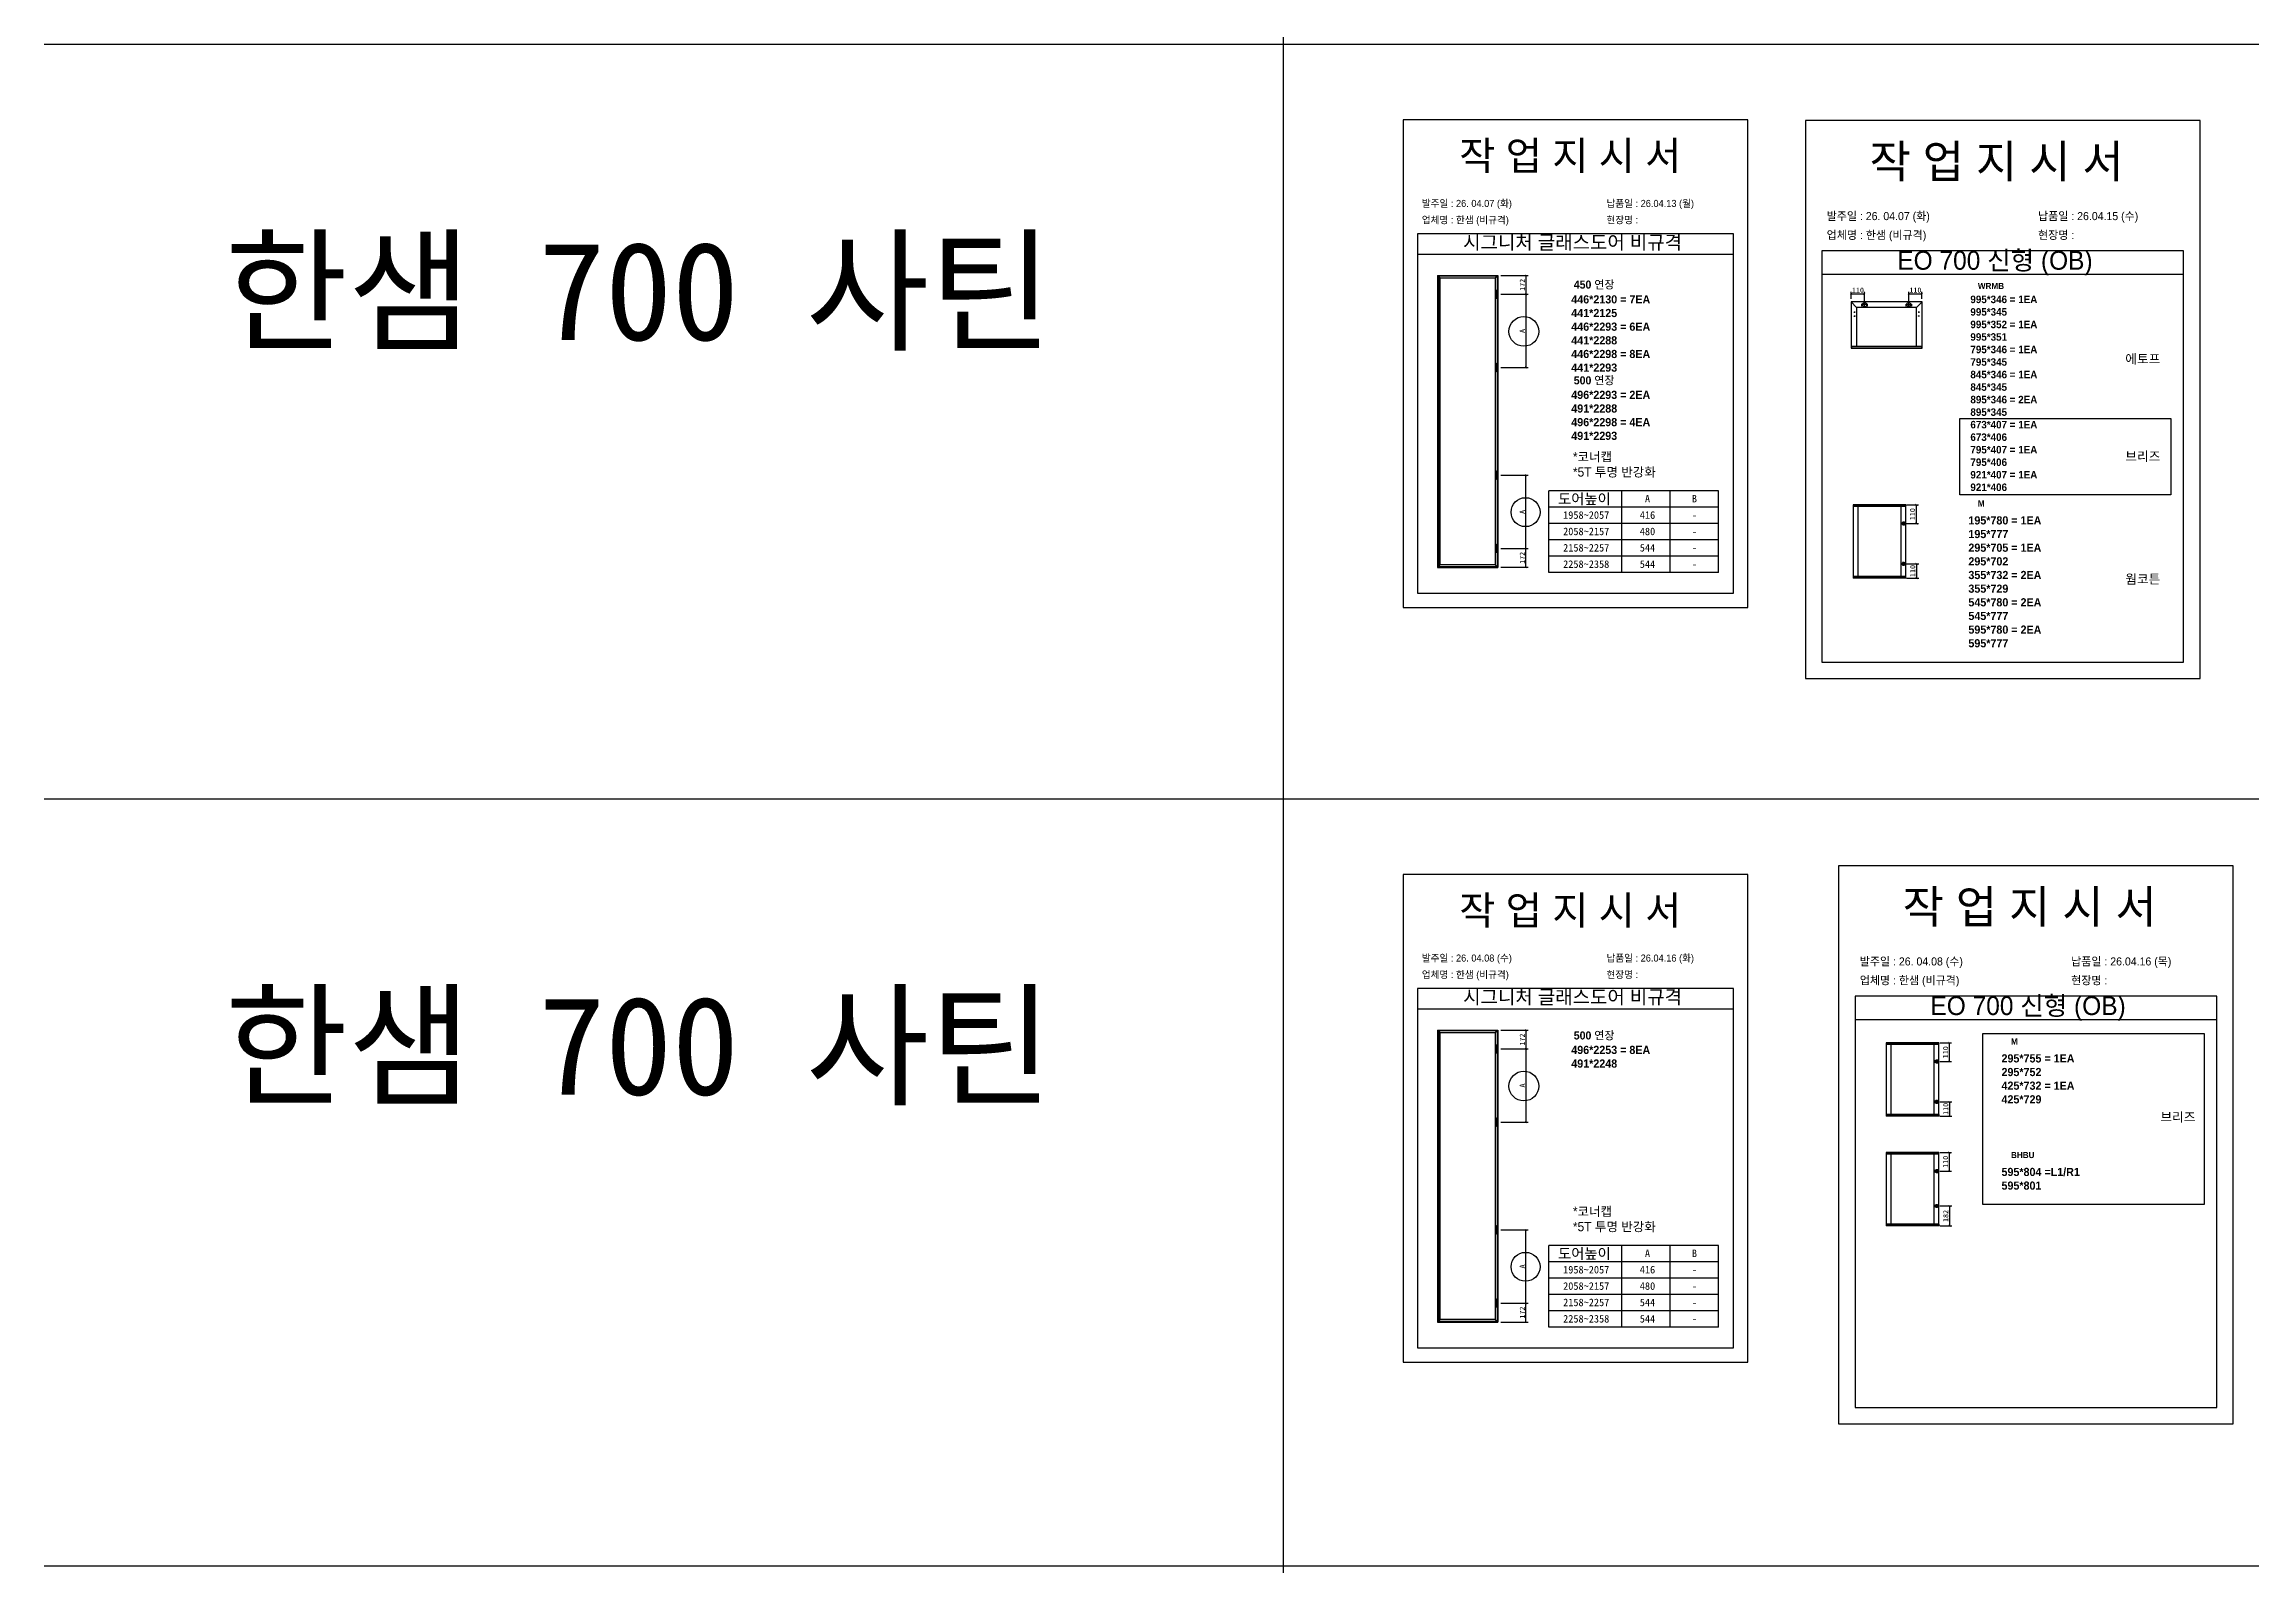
# Model space of a CAD drawing. Header units: millimetres. Extents: x -44117 to 256353, y -2095463 to 65325.
# Drawn here: x 104261 to 115021, y -856231 to -848813 of the extents above; entities that cross this region are included whole.
import ezdxf
from ezdxf.enums import TextEntityAlignment as Align

# ---------------------------------------------------------------- set-up
doc = ezdxf.new("R2010")
doc.units = ezdxf.units.MM
doc.header["$LTSCALE"] = 10
doc.layers.add('Layer1', color=7, linetype='Continuous', lineweight=70)
doc.styles.add('MtX_Gulim', font='')
doc.styles.get('MtX_Gulim').set_extended_font_data('Gulim', bold=True)
doc.dimstyles.new('ISO-25', dxfattribs={"dimtxt": 2.5, "dimasz": 2.5, "dimexe": 1, "dimexo": 1, "dimtad": 1, "dimtxsty": 'Standard', "dimblk": 'ARCHTICK', "dimcen": 2.5, "dimadec": 0, "dimazin": 0, "dimtfac": 1, "dimtmove": 0, "dimatfit": 3, "dimfxl": 0, "dimarcsym": 0})

# ---------------------------------------------------------------- blocks, each defined once
blk = doc.blocks.new('_ArchTick')
at = {"color": 0, "linetype": 'ByBlock', "const_width": 0.15}
blk.add_lwpolyline([(-0.5, -0.5), (0.5, 0.5)], dxfattribs=at)
blk = doc.blocks.new('*D5517')
at = {"color": 0, "lineweight": -2}
for p, q in [((111360, -850032), (111493, -850032)), ((111483, -850032), (111483, -850389)), ((111360, -850389), (111493, -850389))]:
    blk.add_line(p, q, dxfattribs=at)
at = {"layer": 'Defpoints', "color": 0}
for p in [(111345, -850032), (111345, -850389), (111483, -850389)]:
    blk.add_point(p, dxfattribs=at)
at = {"color": 0, "lineweight": -2, "xscale": 10, "yscale": 10, "zscale": 10}
for p, rotation in [((111483, -850032), 90), ((111483, -850389), 270)]:
    blk.add_blockref('_ArchTick', p, dxfattribs=dict(at, rotation=rotation))
at = {"color": 0, "insert": (111465, -850211), "char_height": 25, "attachment_point": 5, "rotation": 90}
blk.add_mtext('A', dxfattribs=at)
blk = doc.blocks.new('*D5518')
at = {"color": 0, "lineweight": -2}
for p, q in [((111360, -849940), (111493, -849940)), ((111360, -850032), (111493, -850032)), ((111483, -849940), (111483, -850032))]:
    blk.add_line(p, q, dxfattribs=at)
at = {"layer": 'Defpoints', "color": 0}
for p in [(111345, -849940), (111345, -850032), (111483, -850032)]:
    blk.add_point(p, dxfattribs=at)
at = {"color": 0, "lineweight": -2, "xscale": 10, "yscale": 10, "zscale": 10}
for p, rotation in [((111483, -849940), 90), ((111483, -850032), 270)]:
    blk.add_blockref('_ArchTick', p, dxfattribs=dict(at, rotation=rotation))
at = {"color": 0, "insert": (111465, -849986), "char_height": 25, "attachment_point": 5, "rotation": 90}
blk.add_mtext('172', dxfattribs=at)
blk = doc.blocks.new('*D5519')
at = {"color": 0, "lineweight": -2}
for p, q in [((111360, -850914), (111493, -850914)), ((111483, -851271), (111483, -850914)), ((111360, -851271), (111493, -851271))]:
    blk.add_line(p, q, dxfattribs=at)
at = {"layer": 'Defpoints', "color": 0}
for p in [(111345, -850914), (111483, -850914), (111345, -851271)]:
    blk.add_point(p, dxfattribs=at)
at = {"color": 0, "lineweight": -2, "xscale": 10, "yscale": 10, "zscale": 10}
for p, rotation in [((111483, -850914), 90), ((111483, -851271), 270)]:
    blk.add_blockref('_ArchTick', p, dxfattribs=dict(at, rotation=rotation))
at = {"color": 0, "insert": (111465, -851093), "char_height": 25, "attachment_point": 5, "rotation": 90}
blk.add_mtext('A', dxfattribs=at)
blk = doc.blocks.new('*D5520')
at = {"color": 0, "lineweight": -2}
for p, q in [((111360, -851271), (111493, -851271)), ((111483, -851363), (111483, -851271)), ((111360, -851363), (111493, -851363))]:
    blk.add_line(p, q, dxfattribs=at)
at = {"layer": 'Defpoints', "color": 0}
for p in [(111345, -851271), (111483, -851271), (111345, -851363)]:
    blk.add_point(p, dxfattribs=at)
at = {"color": 0, "lineweight": -2, "xscale": 10, "yscale": 10, "zscale": 10}
for p, rotation in [((111483, -851271), 90), ((111483, -851363), 270)]:
    blk.add_blockref('_ArchTick', p, dxfattribs=dict(at, rotation=rotation))
at = {"color": 0, "insert": (111465, -851317), "char_height": 25, "attachment_point": 5, "rotation": 90}
blk.add_mtext('172', dxfattribs=at)
blk = doc.blocks.new('*D5524')
at = {"color": 0, "lineweight": -2}
for p, q in [((113068, -850055), (113068, -850020)), ((113068, -850030), (113133, -850030)), ((113133, -850068), (113133, -850020))]:
    blk.add_line(p, q, dxfattribs=at)
at = {"layer": 'Defpoints', "color": 0}
for p in [(113133, -850030), (113068, -850070), (113133, -850083)]:
    blk.add_point(p, dxfattribs=at)
at = {"color": 0, "lineweight": -2, "xscale": 10, "yscale": 10, "zscale": 10, "rotation": 180}
blk.add_blockref('_ArchTick', (113068, -850030), dxfattribs=at)
at = {"color": 0, "lineweight": -2, "xscale": 10, "yscale": 10, "zscale": 10}
blk.add_blockref('_ArchTick', (113133, -850030), dxfattribs=at)
at = {"color": 0, "insert": (113101, -850012), "char_height": 25, "attachment_point": 5}
blk.add_mtext('110', dxfattribs=at)
blk = doc.blocks.new('*D5525')
at = {"color": 0, "lineweight": -2}
for p, q in [((113349, -850068), (113349, -850020)), ((113349, -850030), (113413, -850030)), ((113413, -850055), (113413, -850020))]:
    blk.add_line(p, q, dxfattribs=at)
at = {"layer": 'Defpoints', "color": 0}
for p in [(113413, -850030), (113349, -850083), (113413, -850070)]:
    blk.add_point(p, dxfattribs=at)
at = {"color": 0, "lineweight": -2, "xscale": 10, "yscale": 10, "zscale": 10, "rotation": 180}
blk.add_blockref('_ArchTick', (113349, -850030), dxfattribs=at)
at = {"color": 0, "lineweight": -2, "xscale": 10, "yscale": 10, "zscale": 10}
blk.add_blockref('_ArchTick', (113413, -850030), dxfattribs=at)
at = {"color": 0, "insert": (113381, -850012), "char_height": 25, "attachment_point": 5}
blk.add_mtext('110', dxfattribs=at)
blk = doc.blocks.new('*D5526')
at = {"color": 0, "lineweight": -2}
for p, q in [((113338, -851059), (113396, -851059)), ((113386, -851150), (113386, -851059)), ((113338, -851150), (113396, -851150))]:
    blk.add_line(p, q, dxfattribs=at)
at = {"layer": 'Defpoints', "color": 0}
for p in [(113323, -851059), (113386, -851059), (113323, -851150)]:
    blk.add_point(p, dxfattribs=at)
at = {"color": 0, "lineweight": -2, "xscale": 10, "yscale": 10, "zscale": 10}
for p, rotation in [((113386, -851059), 90), ((113386, -851150), 270)]:
    blk.add_blockref('_ArchTick', p, dxfattribs=dict(at, rotation=rotation))
at = {"color": 0, "insert": (113367, -851104), "char_height": 25, "attachment_point": 5, "rotation": 90}
blk.add_mtext('110', dxfattribs=at)
blk = doc.blocks.new('*D5527')
at = {"color": 0, "lineweight": -2}
for p, q in [((113338, -851346), (113397, -851346)), ((113338, -851416), (113397, -851416)), ((113387, -851346), (113387, -851416))]:
    blk.add_line(p, q, dxfattribs=at)
at = {"layer": 'Defpoints', "color": 0}
for p in [(113323, -851346), (113323, -851416), (113387, -851416)]:
    blk.add_point(p, dxfattribs=at)
at = {"color": 0, "lineweight": -2, "xscale": 10, "yscale": 10, "zscale": 10}
for p, rotation in [((113387, -851346), 90), ((113387, -851416), 270)]:
    blk.add_blockref('_ArchTick', p, dxfattribs=dict(at, rotation=rotation))
at = {"color": 0, "insert": (113368, -851381), "char_height": 25, "attachment_point": 5, "rotation": 90}
blk.add_mtext('110', dxfattribs=at)
blk = doc.blocks.new('*D5563')
at = {"color": 0, "lineweight": -2}
for p, q in [((113500, -853681), (113557, -853681)), ((113547, -853772), (113547, -853681)), ((113500, -853772), (113557, -853772))]:
    blk.add_line(p, q, dxfattribs=at)
at = {"layer": 'Defpoints', "color": 0}
for p in [(113485, -853681), (113547, -853681), (113485, -853772)]:
    blk.add_point(p, dxfattribs=at)
at = {"color": 0, "lineweight": -2, "xscale": 10, "yscale": 10, "zscale": 10}
for p, rotation in [((113547, -853681), 90), ((113547, -853772), 270)]:
    blk.add_blockref('_ArchTick', p, dxfattribs=dict(at, rotation=rotation))
at = {"color": 0, "insert": (113528, -853727), "char_height": 25, "attachment_point": 5, "rotation": 90}
blk.add_mtext('110', dxfattribs=at)
blk = doc.blocks.new('*D5564')
at = {"color": 0, "lineweight": -2}
for p, q in [((113500, -853969), (113558, -853969)), ((113548, -853969), (113548, -854038)), ((113500, -854038), (113558, -854038))]:
    blk.add_line(p, q, dxfattribs=at)
at = {"layer": 'Defpoints', "color": 0}
for p in [(113485, -853969), (113485, -854038), (113548, -854038)]:
    blk.add_point(p, dxfattribs=at)
at = {"color": 0, "lineweight": -2, "xscale": 10, "yscale": 10, "zscale": 10}
for p, rotation in [((113548, -853969), 90), ((113548, -854038), 270)]:
    blk.add_blockref('_ArchTick', p, dxfattribs=dict(at, rotation=rotation))
at = {"color": 0, "insert": (113529, -854003), "char_height": 25, "attachment_point": 5, "rotation": 90}
blk.add_mtext('110', dxfattribs=at)
blk = doc.blocks.new('*D5565')
at = {"color": 0, "lineweight": -2}
for p, q in [((113500, -854216), (113557, -854216)), ((113547, -854306), (113547, -854216)), ((113500, -854306), (113557, -854306))]:
    blk.add_line(p, q, dxfattribs=at)
at = {"layer": 'Defpoints', "color": 0}
for p in [(113485, -854216), (113547, -854216), (113485, -854306)]:
    blk.add_point(p, dxfattribs=at)
at = {"color": 0, "lineweight": -2, "xscale": 10, "yscale": 10, "zscale": 10}
for p, rotation in [((113547, -854216), 90), ((113547, -854306), 270)]:
    blk.add_blockref('_ArchTick', p, dxfattribs=dict(at, rotation=rotation))
at = {"color": 0, "insert": (113528, -854261), "char_height": 25, "attachment_point": 5, "rotation": 90}
blk.add_mtext('110', dxfattribs=at)
blk = doc.blocks.new('*D5566')
at = {"color": 0, "lineweight": -2}
for p, q in [((113500, -854476), (113558, -854476)), ((113548, -854476), (113548, -854573)), ((113500, -854573), (113558, -854573))]:
    blk.add_line(p, q, dxfattribs=at)
at = {"layer": 'Defpoints', "color": 0}
for p in [(113485, -854476), (113485, -854573), (113548, -854573)]:
    blk.add_point(p, dxfattribs=at)
at = {"color": 0, "lineweight": -2, "xscale": 10, "yscale": 10, "zscale": 10}
for p, rotation in [((113548, -854476), 90), ((113548, -854573), 270)]:
    blk.add_blockref('_ArchTick', p, dxfattribs=dict(at, rotation=rotation))
at = {"color": 0, "insert": (113529, -854525), "char_height": 25, "attachment_point": 5, "rotation": 90}
blk.add_mtext('182', dxfattribs=at)
blk = doc.blocks.new('*D5575')
at = {"color": 0, "lineweight": -2}
for p, q in [((111360, -853711), (111493, -853711)), ((111483, -853711), (111483, -854068)), ((111360, -854068), (111493, -854068))]:
    blk.add_line(p, q, dxfattribs=at)
at = {"layer": 'Defpoints', "color": 0}
for p in [(111345, -853711), (111345, -854068), (111483, -854068)]:
    blk.add_point(p, dxfattribs=at)
at = {"color": 0, "lineweight": -2, "xscale": 10, "yscale": 10, "zscale": 10}
for p, rotation in [((111483, -853711), 90), ((111483, -854068), 270)]:
    blk.add_blockref('_ArchTick', p, dxfattribs=dict(at, rotation=rotation))
at = {"color": 0, "insert": (111465, -853889), "char_height": 25, "attachment_point": 5, "rotation": 90}
blk.add_mtext('A', dxfattribs=at)
blk = doc.blocks.new('*D5576')
at = {"color": 0, "lineweight": -2}
for p, q in [((111360, -853619), (111493, -853619)), ((111483, -853619), (111483, -853711)), ((111360, -853711), (111493, -853711))]:
    blk.add_line(p, q, dxfattribs=at)
at = {"layer": 'Defpoints', "color": 0}
for p in [(111345, -853619), (111345, -853711), (111483, -853711)]:
    blk.add_point(p, dxfattribs=at)
at = {"color": 0, "lineweight": -2, "xscale": 10, "yscale": 10, "zscale": 10}
for p, rotation in [((111483, -853619), 90), ((111483, -853711), 270)]:
    blk.add_blockref('_ArchTick', p, dxfattribs=dict(at, rotation=rotation))
at = {"color": 0, "insert": (111465, -853665), "char_height": 25, "attachment_point": 5, "rotation": 90}
blk.add_mtext('172', dxfattribs=at)
blk = doc.blocks.new('*D5577')
at = {"color": 0, "lineweight": -2}
for p, q in [((111360, -854593), (111493, -854593)), ((111483, -854950), (111483, -854593)), ((111360, -854950), (111493, -854950))]:
    blk.add_line(p, q, dxfattribs=at)
at = {"layer": 'Defpoints', "color": 0}
for p in [(111345, -854593), (111483, -854593), (111345, -854950)]:
    blk.add_point(p, dxfattribs=at)
at = {"color": 0, "lineweight": -2, "xscale": 10, "yscale": 10, "zscale": 10}
for p, rotation in [((111483, -854593), 90), ((111483, -854950), 270)]:
    blk.add_blockref('_ArchTick', p, dxfattribs=dict(at, rotation=rotation))
at = {"color": 0, "insert": (111465, -854771), "char_height": 25, "attachment_point": 5, "rotation": 90}
blk.add_mtext('A', dxfattribs=at)
blk = doc.blocks.new('*D5578')
at = {"color": 0, "lineweight": -2}
for p, q in [((111360, -854950), (111493, -854950)), ((111483, -855042), (111483, -854950)), ((111360, -855042), (111493, -855042))]:
    blk.add_line(p, q, dxfattribs=at)
at = {"layer": 'Defpoints', "color": 0}
for p in [(111345, -854950), (111483, -854950), (111345, -855042)]:
    blk.add_point(p, dxfattribs=at)
at = {"color": 0, "lineweight": -2, "xscale": 10, "yscale": 10, "zscale": 10}
for p, rotation in [((111483, -854950), 90), ((111483, -855042), 270)]:
    blk.add_blockref('_ArchTick', p, dxfattribs=dict(at, rotation=rotation))
at = {"color": 0, "insert": (111465, -854996), "char_height": 25, "attachment_point": 5, "rotation": 90}
blk.add_mtext('172', dxfattribs=at)

msp = doc.modelspace()

# ---------------------------------------------------------------- linework, layer by layer
at = {"color": 1}
for p, q in [((104260.77588, -848812.88833), (196529.92274, -848812.88833)), ((104260.77588, -848812.88833), (196529.92274, -848812.88833)), ((106472.62401, -848812.88833), (198741.77087, -848812.88833)), ((106472.62401, -848812.88833), (198741.77087, -848812.88833)), ((104260.77588, -852491.44966), (196529.92274, -852491.44966)), ((104260.77588, -852491.44966), (196529.92274, -852491.44966)), ((106472.62401, -852491.44966), (198741.77087, -852491.44966)), ((106472.62401, -852491.44966), (198741.77087, -852491.44966)), ((104260.77588, -856230.57869), (196529.92274, -856230.57869)), ((104260.77588, -856230.57869), (196529.92274, -856230.57869)), ((106472.62401, -856230.57869), (198741.77087, -856230.57869)), ((106472.62401, -856230.57869), (198741.77087, -856230.57869))]:
    msp.add_line(p, q, dxfattribs=at)
for p, q in [((112495.03309, -849737.67474), (110955.03309, -849737.67474)), ((114688.1986, -849820.9555), (112925.27499, -849820.9555)), ((112495.03309, -849837.67474), (110955.03309, -849837.67474)), ((114688.1986, -849935.43106), (112925.27499, -849935.43106)), ((111052.55829, -849939.99805), (111052.55829, -851363.49444)), ((111052.55829, -849939.99805), (111345.12944, -849939.99805)), ((111052.55829, -849939.99805), (111065.02208, -849952.46184)), ((111052.55829, -849939.99805), (111058.46219, -849939.99805)), ((111058.46219, -849939.99805), (111058.46219, -851363.49444)), ((111332.66564, -849952.46184), (111345.12944, -849939.99805)), ((111345.12944, -849939.99805), (111345.12944, -851363.49444)), ((113068.18221, -850069.90744), (113068.18221, -850294.24777)), ((113094.52296, -850096.2482), (113068.26889, -850069.69817)), ((113413.06804, -850069.61148), (113068.47817, -850069.61148)), ((113081.50057, -850119.33335), (113087.41984, -850119.33335)), ((113081.50057, -850138.27501), (113087.41984, -850138.27501)), ((113084.46021, -850116.37371), (113084.46021, -850122.29298)), ((113084.46021, -850135.31538), (113084.46021, -850141.23465)), ((113094.52296, -850096.2482), (113094.52296, -850286.25676)), ((113387.02326, -850096.2482), (113094.52296, -850096.2482)), ((113149.14164, -850082.63387), (113116.85481, -850082.63387)), ((113122.04757, -850088.55314), (113117.31215, -850088.55314)), ((113119.67986, -850086.18544), (113119.67986, -850090.92085)), ((113132.99822, -850098.77729), (113132.99822, -850066.49046)), ((113148.68428, -850088.55314), (113143.94887, -850088.55314)), ((113146.31658, -850086.18544), (113146.31658, -850090.92085)), ((113332.40459, -850082.63387), (113364.69142, -850082.63387)), ((113337.59736, -850088.55314), (113332.86194, -850088.55314)), ((113335.22965, -850086.18544), (113335.22965, -850090.92085)), ((113348.54801, -850098.77729), (113348.54801, -850066.49046)), ((113364.23407, -850088.55314), (113359.49866, -850088.55314)), ((113361.86637, -850086.18544), (113361.86637, -850090.92085)), ((113387.02326, -850096.2482), (113413.27732, -850069.69817)), ((113387.02326, -850285.66483), (113387.02326, -850096.2482)), ((113400.04565, -850119.33335), (113394.12638, -850119.33335)), ((113400.04565, -850138.27501), (113394.12638, -850138.27501)), ((113397.08602, -850116.37371), (113397.08602, -850122.29298)), ((113397.08602, -850135.31538), (113397.08602, -850141.23465)), ((113413.36401, -850294.24777), (113413.36401, -850069.90744)), ((113068.18221, -850285.66483), (113413.36401, -850285.66483)), ((113068.18221, -850293.71504), (113413.06804, -850293.71504)), ((113068.47817, -850294.54373), (113413.06804, -850294.54373)), ((113069.66203, -850285.66483), (113069.66203, -850294.54373)), ((113411.88419, -850294.54373), (113411.88419, -850285.66483)), ((111594.30879, -851388.48664), (111594.30879, -850989.71147)), ((112421.12142, -850989.71147), (111594.30879, -850989.71147)), ((111949.45325, -851388.48664), (111949.45325, -850989.71147)), ((112185.28733, -851388.48664), (112185.28733, -850989.71147)), ((112421.12142, -851388.48664), (112421.12142, -850989.71147)), ((112421.12142, -851069.46651), (111594.30879, -851069.46651)), ((113077.70272, -851059.23982), (113077.70272, -851415.4962)), ((113334.56378, -851059.70116), (113077.70272, -851059.70116)), ((113334.56378, -851066.67251), (113077.70272, -851066.67251)), ((113334.30748, -851058.98352), (113077.95902, -851058.98352)), ((113100.51338, -851066.15991), (113100.51338, -851408.06352)), ((113311.49682, -851408.06352), (113311.49682, -851066.67251)), ((113333.28228, -851066.67251), (113333.28228, -851058.98352)), ((113334.56378, -851415.4962), (113334.56378, -851059.23982)), ((112421.12142, -851149.22154), (111594.30879, -851149.22154)), ((112421.12142, -851228.97657), (111594.30879, -851228.97657)), ((112421.12142, -851308.73161), (111594.30879, -851308.73161)), ((111065.02208, -851351.03064), (111052.55829, -851363.49444)), ((111052.55829, -851363.49444), (111345.12944, -851363.49444)), ((111332.66564, -851351.03064), (111345.12944, -851363.49444)), ((112421.12142, -851388.48664), (111594.30879, -851388.48664)), ((113334.56378, -851408.06352), (113077.70272, -851408.06352)), ((113334.56378, -851415.03487), (113077.70272, -851415.03487)), ((113334.30748, -851415.75251), (113077.95902, -851415.75251)), ((113078.98422, -851415.75251), (113078.98422, -851408.06352)), ((113333.28228, -851408.06352), (113333.28228, -851415.75251)), ((112495.03309, -853416.23607), (110955.03309, -853416.23607)), ((114849.58176, -853454.17845), (113086.65815, -853454.17845)), ((112495.03309, -853516.23607), (110955.03309, -853516.23607)), ((114849.58176, -853568.654), (113086.65815, -853568.654)), ((111052.55829, -853618.55937), (111052.55829, -855042.05576)), ((111052.55829, -853618.55937), (111345.12944, -853618.55937)), ((111052.55829, -853618.55937), (111065.02208, -853631.02317)), ((111052.55829, -853618.55937), (111058.46219, -853618.55937)), ((111058.46219, -853618.55937), (111058.46219, -855042.05576)), ((111332.66564, -853631.02317), (111345.12944, -853618.55937)), ((111345.12944, -853618.55937), (111345.12944, -855042.05576)), ((113239.08589, -853681.71335), (113239.08589, -854037.96973)), ((113495.94694, -853682.17469), (113239.08589, -853682.17469)), ((113495.94694, -853689.14604), (113239.08589, -853689.14604)), ((113495.69064, -853681.45705), (113239.34219, -853681.45705)), ((113261.89655, -853688.63344), (113261.89655, -854030.53705)), ((113472.87998, -854030.53705), (113472.87998, -853689.14604)), ((113494.66544, -853689.14604), (113494.66544, -853681.45705)), ((113495.94694, -854037.96973), (113495.94694, -853681.71335)), ((113495.94694, -854030.53705), (113239.08589, -854030.53705)), ((113495.94694, -854037.5084), (113239.08589, -854037.5084)), ((113495.69064, -854038.22604), (113239.34219, -854038.22604)), ((113240.36738, -854038.22604), (113240.36738, -854030.53705)), ((113494.66544, -854030.53705), (113494.66544, -854038.22604)), ((113239.08589, -854216.05858), (113239.08589, -854572.31496)), ((113495.94694, -854216.51992), (113239.08589, -854216.51992)), ((113495.94694, -854223.49127), (113239.08589, -854223.49127)), ((113495.69064, -854215.80228), (113239.34219, -854215.80228)), ((113261.89655, -854222.97867), (113261.89655, -854564.88228)), ((113472.87998, -854564.88228), (113472.87998, -854223.49127)), ((113494.66544, -854223.49127), (113494.66544, -854215.80228)), ((113495.94694, -854572.31496), (113495.94694, -854216.05858)), ((111594.30879, -855067.04797), (111594.30879, -854668.2728)), ((112421.12142, -854668.2728), (111594.30879, -854668.2728)), ((111949.45325, -855067.04797), (111949.45325, -854668.2728)), ((112185.28733, -855067.04797), (112185.28733, -854668.2728)), ((112421.12142, -855067.04797), (112421.12142, -854668.2728)), ((113495.94694, -854564.88228), (113239.08589, -854564.88228)), ((113495.94694, -854571.85363), (113239.08589, -854571.85363)), ((113495.69064, -854572.57127), (113239.34219, -854572.57127)), ((113240.36738, -854572.57127), (113240.36738, -854564.88228)), ((113494.66544, -854564.88228), (113494.66544, -854572.57127)), ((112421.12142, -854748.02783), (111594.30879, -854748.02783)), ((112421.12142, -854827.78287), (111594.30879, -854827.78287)), ((112421.12142, -854907.5379), (111594.30879, -854907.5379)), ((112421.12142, -854987.29293), (111594.30879, -854987.29293)), ((111065.02208, -855029.59197), (111052.55829, -855042.05576)), ((111052.55829, -855042.05576), (111345.12944, -855042.05576)), ((111332.66564, -855029.59197), (111345.12944, -855042.05576)), ((112421.12142, -855067.04797), (111594.30879, -855067.04797))]:
    msp.add_line(p, q)
at = {"linetype": 'Continuous'}
for p, q in [((111065.02208, -851351.03064), (111065.02208, -849952.46184)), ((111065.02208, -849952.46184), (111332.66564, -849952.46184)), ((111332.66564, -849952.46184), (111332.66564, -851351.03064)), ((111332.66564, -851351.03064), (111065.02208, -851351.03064)), ((111065.02208, -855029.59197), (111065.02208, -853631.02317)), ((111065.02208, -853631.02317), (111332.66564, -853631.02317)), ((111332.66564, -853631.02317), (111332.66564, -855029.59197)), ((111332.66564, -855029.59197), (111065.02208, -855029.59197))]:
    msp.add_line(p, q, dxfattribs=at)
at = {"color": 1}
for p in [(110300.49669, 21924.9366), (110300.49669, 14161.07811), (110300.49669, 18584.38997), (110300.49669, 10820.53148), (110300.49669, 18627.87121), (110300.49669, 10864.01272), (110300.49669, 15287.32457), (110300.49669, 7523.46608), (110300.49669, 3746.75115), (110300.49669, 21924.9366), (110300.49669, 14161.07811), (110300.49669, 18584.38997), (110300.49669, 10820.53148), (110300.49669, 18627.87121), (110300.49669, 10864.01272), (110300.49669, 15287.32457), (110300.49669, 7523.46608), (110300.49669, 3746.75115), (110300.49669, 21924.9366), (110300.49669, 14161.07811), (110300.49669, 18584.38997), (110300.49669, 10820.53148), (110300.49669, 18627.87121), (110300.49669, 10864.01272), (110300.49669, 15287.32457), (110300.49669, 7523.46608), (110300.49669, 3746.75115), (110300.49669, 21924.9366), (110300.49669, 14161.07811), (110300.49669, 18584.38997), (110300.49669, 10820.53148), (110300.49669, 18627.87121), (110300.49669, 10864.01272), (110300.49669, 15287.32457), (110300.49669, 7523.46608), (110300.49669, 3746.75115), (110300.49669, 21924.9366), (110300.49669, 14161.07811), (110300.49669, 18584.38997), (110300.49669, 10820.53148), (110300.49669, 18627.87121), (110300.49669, 10864.01272), (110300.49669, 15287.32457), (110300.49669, 7523.46608), (110300.49669, 3746.75115), (110300.49669, 21924.9366), (110300.49669, 14161.07811), (110300.49669, 18584.38997), (110300.49669, 10820.53148), (110300.49669, 18627.87121), (110300.49669, 10864.01272), (110300.49669, 15287.32457), (110300.49669, 7523.46608), (110300.49669, 3746.75115), (110300.49669, 21924.9366), (110300.49669, 14161.07811), (110300.49669, 18584.38997), (110300.49669, 10820.53148), (110300.49669, 18627.87121), (110300.49669, 10864.01272), (110300.49669, 15287.32457), (110300.49669, 7523.46608), (110300.49669, 3746.75115), (110300.49669, 21924.9366), (110300.49669, 14161.07811), (110300.49669, 18584.38997), (110300.49669, 10820.53148), (110300.49669, 18627.87121), (110300.49669, 10864.01272), (110300.49669, 15287.32457), (110300.49669, 7523.46608), (110300.49669, 3746.75115), (110300.49669, 21924.9366), (110300.49669, 14161.07811), (110300.49669, 18584.38997), (110300.49669, 10820.53148), (110300.49669, 18627.87121), (110300.49669, 10864.01272), (110300.49669, 15287.32457), (110300.49669, 7523.46608), (110300.49669, 3746.75115), (110300.49669, 21924.9366), (110300.49669, 14161.07811), (110300.49669, 18584.38997), (110300.49669, 10820.53148), (110300.49669, 18627.87121), (110300.49669, 10864.01272), (110300.49669, 15287.32457), (110300.49669, 7523.46608), (110300.49669, 3746.75115), (110300.49669, 12702.87182), (110300.49669, 4939.01333), (110300.49669, 9362.32519), (110300.49669, 1598.4667), (110300.49669, 9405.80642), (110300.49669, 1641.94794), (110300.49669, 6065.25979), (110300.49669, -1698.5987), (110300.49669, -5475.31363), (110300.49669, 12702.87182), (110300.49669, 4939.01333), (110300.49669, 9362.32519), (110300.49669, 1598.4667), (110300.49669, 9405.80642), (110300.49669, 1641.94794), (110300.49669, 6065.25979), (110300.49669, -1698.5987), (110300.49669, -5475.31363), (110300.49669, 12702.87182), (110300.49669, 4939.01333), (110300.49669, 9362.32519), (110300.49669, 1598.4667), (110300.49669, 9405.80642), (110300.49669, 1641.94794), (110300.49669, 6065.25979), (110300.49669, -1698.5987), (110300.49669, -5475.31363), (110300.49669, 12702.87182), (110300.49669, 4939.01333), (110300.49669, 9362.32519), (110300.49669, 1598.4667), (110300.49669, 9405.80642), (110300.49669, 1641.94794), (110300.49669, 6065.25979), (110300.49669, -1698.5987), (110300.49669, -5475.31363), (110300.49669, 12702.87182), (110300.49669, 4939.01333), (110300.49669, 9362.32519), (110300.49669, 1598.4667), (110300.49669, 9405.80642), (110300.49669, 1641.94794), (110300.49669, 6065.25979), (110300.49669, -1698.5987), (110300.49669, -5475.31363)]:
    msp.add_xline(p, (0, 1), dxfattribs=at)
for points in [[(110885.03309, -851558.50502), (112565.03309, -851558.50502), (112565.03309, -849182.50502), (110885.03309, -849182.50502)], [(112845.1421, -851905.36114), (114768.33149, -851905.36114), (114768.33149, -849185.42186), (112845.1421, -849185.42186)], [(111054.52626, -849941.96601), (111343.16147, -849941.96601), (111343.16147, -851361.52647), (111054.52626, -851361.52647)], [(113597.59759, -850638.25812), (114626.28646, -850638.25812), (114626.28646, -851010.59098), (113597.59759, -851010.59098)], [(113006.52526, -855538.58408), (114929.71465, -855538.58408), (114929.71465, -852818.6448), (113006.52526, -852818.6448)], [(110885.03309, -855237.06634), (112565.03309, -855237.06634), (112565.03309, -852861.06634), (110885.03309, -852861.06634)], [(111054.52626, -853620.52734), (111343.16147, -853620.52734), (111343.16147, -855040.0878), (111054.52626, -855040.0878)], [(113710.07937, -853635.98084), (114788.54789, -853635.98084), (114788.54789, -854468.5278), (113710.07937, -854468.5278)]]:
    msp.add_lwpolyline(points, close=True)
for points in [[(110955.03309, -849737.67474), (110955.03309, -851488.50502), (112495.03309, -851488.50502), (112495.03309, -849737.67474)], [(112925.27499, -849820.9555), (112925.27499, -851825.22825), (114688.1986, -851825.22825), (114688.1986, -849820.9555)], [(110955.03309, -853416.23607), (110955.03309, -855167.06634), (112495.03309, -855167.06634), (112495.03309, -853416.23607)], [(113086.65815, -853454.17845), (113086.65815, -855458.45119), (114849.58176, -855458.45119), (114849.58176, -853454.17845)]]:
    msp.add_lwpolyline(points)
at = {"linetype": 'Continuous'}
for points in [[(111340.52702, -850051.82265), (111340.52702, -850051.82265, 0.4142135624), (111345.12944, -850047.22024), (111345.12944, -850017.76479, 0.4142135624), (111340.52702, -850013.16237), (111340.52702, -850013.16237, 0.4142135624), (111335.92461, -850017.76479), (111335.92461, -850047.22024, 0.4142135624)], [(111340.52702, -850408.68073), (111340.52702, -850408.68073, 0.4142135624), (111345.12944, -850404.07832), (111345.12944, -850374.62287, 0.4142135624), (111340.52702, -850370.02046), (111340.52702, -850370.02046, 0.4142135624), (111335.92461, -850374.62287), (111335.92461, -850404.07832, 0.4142135624)], [(111340.52702, -850933.47203), (111340.52702, -850933.47203, 0.4142135624), (111345.12944, -850928.86961), (111345.12944, -850899.41417, 0.4142135624), (111340.52702, -850894.81175), (111340.52702, -850894.81175, 0.4142135624), (111335.92461, -850899.41417), (111335.92461, -850928.86961, 0.4142135624)], [(111340.52702, -851290.33011), (111340.52702, -851290.33011, 0.4142135624), (111345.12944, -851285.7277), (111345.12944, -851256.27225, 0.4142135624), (111340.52702, -851251.66983), (111340.52702, -851251.66983, 0.4142135624), (111335.92461, -851256.27225), (111335.92461, -851285.7277, 0.4142135624)], [(111340.52702, -853730.38398), (111340.52702, -853730.38398, 0.4142135624), (111345.12944, -853725.78156), (111345.12944, -853696.32611, 0.4142135624), (111340.52702, -853691.7237), (111340.52702, -853691.7237, 0.4142135624), (111335.92461, -853696.32611), (111335.92461, -853725.78156, 0.4142135624)], [(111340.52702, -854087.24206), (111340.52702, -854087.24206, 0.4142135624), (111345.12944, -854082.63964), (111345.12944, -854053.1842, 0.4142135624), (111340.52702, -854048.58178), (111340.52702, -854048.58178, 0.4142135624), (111335.92461, -854053.1842), (111335.92461, -854082.63964, 0.4142135624)], [(111340.52702, -854612.03335), (111340.52702, -854612.03335, 0.4142135624), (111345.12944, -854607.43094), (111345.12944, -854577.97549, 0.4142135624), (111340.52702, -854573.37308), (111340.52702, -854573.37308, 0.4142135624), (111335.92461, -854577.97549), (111335.92461, -854607.43094, 0.4142135624)], [(111340.52702, -854968.89143), (111340.52702, -854968.89143, 0.4142135624), (111345.12944, -854964.28902), (111345.12944, -854934.83357, 0.4142135624), (111340.52702, -854930.23116), (111340.52702, -854930.23116, 0.4142135624), (111335.92461, -854934.83357), (111335.92461, -854964.28902, 0.4142135624)]]:
    msp.add_lwpolyline(points, format="xyb", close=True, dxfattribs=at)
at = {"color": 1}
for centre, radius in [((111472.77587, -850213.06712), 72.59818), ((111480.84234, -851094.32838), 70.58157), ((111472.77587, -853891.62844), 72.59818), ((111480.84234, -854772.8897), 70.58157)]:
    msp.add_circle(centre, radius, dxfattribs=at)
for centre, radius in [((113084.46021, -850119.33335), 0.88789), ((113084.46021, -850138.27501), 0.88789), ((113119.67986, -850088.55314), 0.94708), ((113132.99822, -850082.63387), 10.35872), ((113146.31658, -850088.55314), 0.94708), ((113335.22965, -850088.55314), 0.94708), ((113348.54801, -850082.63387), 10.35872), ((113361.86637, -850088.55314), 0.94708), ((113397.08602, -850119.33335), 0.88789), ((113397.08602, -850138.27501), 0.88789)]:
    msp.add_circle(centre, radius)
for centre, radius, start, end in [((113068.47817, -850069.90744), 0.29596, 90, 180), ((113413.06804, -850069.90744), 0.29596, 0, 90), ((113068.47817, -850294.24777), 0.29596, 180, 270), ((113413.06804, -850294.24777), 0.29596, 270, 0), ((113334.30748, -851059.23982), 0.2563, 0, 90), ((113077.95902, -851415.49621), 0.2563, 180, 270), ((113334.30748, -851415.49621), 0.2563, 270, 0), ((113495.69064, -853681.71335), 0.2563, 0, 90), ((113239.34219, -854037.96974), 0.2563, 180, 270), ((113495.69064, -854037.96974), 0.2563, 270, 0), ((113495.69064, -854216.05858), 0.2563, 0, 90), ((113239.34219, -854572.31497), 0.2563, 180, 270), ((113495.69064, -854572.31497), 0.2563, 270, 0)]:
    msp.add_arc(centre, radius, start, end)
at = {"layer": 'Layer1'}
for p, q in [((113323.47868, -851140.13284), (113323.47868, -851159.02526)), ((113323.47868, -851355.50319), (113323.47868, -851336.61077)), ((113484.86184, -853762.60637), (113484.86184, -853781.49879)), ((113484.86184, -853977.97672), (113484.86184, -853959.0843)), ((113484.86184, -854296.9516), (113484.86184, -854315.84402)), ((113484.86184, -854485.91653), (113484.86184, -854467.02411))]:
    msp.add_line(p, q, dxfattribs=at)
for points in [[(113332.92489, -851149.57905), (113314.03247, -851149.57905)], [(113332.92489, -851346.05698), (113314.03247, -851346.05698)], [(113494.30805, -853772.05258), (113475.41563, -853772.05258)], [(113494.30805, -853968.53051), (113475.41563, -853968.53051)], [(113494.30805, -854306.39781), (113475.41563, -854306.39781)], [(113494.30805, -854476.47032), (113475.41563, -854476.47032)]]:
    msp.add_lwpolyline(points, close=True, dxfattribs=at)
for centre in [(113323.47868, -851149.57905), (113323.47868, -851346.05698), (113484.86184, -853772.05258), (113484.86184, -853968.53051), (113484.86184, -854306.39781), (113484.86184, -854476.47032)]:
    msp.add_circle(centre, 6.29747, dxfattribs=at)

# ---------------------------------------------------------------- texts
at = {"linetype": 'Continuous', "style": 'MtX_Gulim'}
for s, height, p in [('450 연장', 39.271262, (111715.979, -850004.62284)), ('WRMB', 30.315933, (113685.48629, -850006.87193)), ('500 연장', 39.271262, (111715.979, -850471.46219)), ('도어높이', 51.111877, (111639.50315, -851054.88657)), ('M', 30.31593, (113685.48629, -851066.88687)), ('500 연장', 39.271262, (111715.979, -853664.7383)), ('M', 30.31593, (113846.86946, -853689.3604)), ('BHBU', 30.315933, (113846.86946, -854243.01931)), ('도어높이', 51.111877, (111639.50315, -854733.44789))]:
    msp.add_text(s, height=height, dxfattribs=at).set_placement(p)
for s, height, p in [('A', 36.77626, (112075.28184, -851046.9138)), ('B', 36.77626, (112303.91878, -851046.9138)), ('1958~2057', 36.776263, (111776.61499, -851126.66883)), ('416', 36.776263, (112075.28184, -851126.66883)), ('-', 36.77626, (112303.91878, -851126.66883)), ('2058~2157', 36.776263, (111776.61499, -851206.42387)), ('480', 36.776263, (112075.28184, -851206.42387)), ('-', 36.77626, (112303.91878, -851206.42387)), ('2158~2257', 36.776263, (111776.61499, -851286.1789)), ('2258~2358', 36.776263, (111776.61499, -851365.93393)), ('544', 36.776263, (112075.28184, -851286.1789)), ('544', 36.776263, (112075.28184, -851365.93393)), ('-', 36.77626, (112303.91878, -851286.1789)), ('-', 36.77626, (112303.91878, -851365.93393)), ('1958~2057', 36.776263, (111776.61499, -854805.23016)), ('416', 36.776263, (112075.28184, -854805.23016)), ('A', 36.77626, (112075.28184, -854725.47513)), ('B', 36.77626, (112303.91878, -854725.47513)), ('2058~2157', 36.776263, (111776.61499, -854884.98519)), ('480', 36.776263, (112075.28184, -854884.98519)), ('-', 36.77626, (112303.91878, -854805.23016)), ('-', 36.77626, (112303.91878, -854884.98519)), ('2158~2257', 36.776263, (111776.61499, -854964.74023)), ('544', 36.776263, (112075.28184, -854964.74023)), ('-', 36.77626, (112303.91878, -854964.74023)), ('2258~2358', 36.776263, (111776.61499, -855044.49526)), ('544', 36.776263, (112075.28184, -855044.49526)), ('-', 36.77626, (112303.91878, -855044.49526))]:
    msp.add_text(s, height=height).set_placement(p, align=Align.CENTER)
at = {"attachment_point": 1}
for s, width, gutter_width, heights, insert, char_height in [('{\\fGulim|b0|i0|c129|p50;작 업 지 시 서}', 3307.3198183, 12.5, [-155.84554], (111157.8397, -849286.66753), 140), ('{\\fGulim|b0|i0|c129|p50;작 업 지 시 서}', 3786.0728481, 14.30944, [-178.40505], (113157.43899, -849304.66248), 160.2657825), ('\\pt11;{\\fGulim|b0|i0|c129|p50;발주일 : 26. 04.07 (화)}', 3307.3198183, 12.5, [34.50412], (110975.40522, -849572.09415), 34.3), ('{\\fGulim|b0|i0|c129|p50;납품일 : 26.04.13 (월)}', 3307.3198183, 12.5, [35.09023], (111875.3832, -849572.09415), 34.3), ('{\\f굴림|b0|i0|c129|p50;한샘} 700 {\\f굴림|b0|i0|c129|p50;사틴}', 5072.1082947, 2395.6482, [-533.35869], (105140.70232, -849776.42303), 479.1296392), ('{\\fGulim|b0|i0|c129|p50;업체명 : 한샘 (비규격)}', 3307.3198183, 12.5, [36.11279], (110975.40522, -849652.75033), 34.3), ('{\\fGulim|b0|i0|c129|p50;현장명 : }', 3307.3198183, 12.5, [-38.2735], (111875.3832, -849652.75033), 34.3), ('{\\fGulim|b0|i0|c129|p50;업체명 : 한샘 (비규격)}', 3786.0728481, 14.30944, [41.34032], (112948.5961, -849723.73781), 39.2651167), ('\\pt11;{\\fGulim|b0|i0|c129|p50;발주일 : 26. 04.07 (화)}', 3786.0728481, 14.30944, [39.49878], (112948.5961, -849631.4062), 39.2651167), ('{\\fGulim|b0|i0|c129|p50;현장명 : }', 3786.0728481, 14.30944, [-43.81381], (113978.85092, -849723.73781), 39.2651167), ('{\\fGulim|b0|i0|c129|p50;납품일 : 26.04.15 (수)}', 3786.0728481, 14.30944, [40.16974], (113978.85092, -849631.4062), 39.2651167), ('{\\fGulim|b0|i0|c129|p50;시그니처 글래스도어 비규격}', 1597.0710432, 6.03612, [-75.34624], (111176.75516, -849745.45695), 67.6045736), ('{\\fGulim|b0|i0|c129|p50;EO 700 신형 (OB)}', 2155.3243433, 8.14604, [-114.80382], (113292.82265, -849821.24327), 91.2356303), ('{\\f굴림|b1|i0|c129|p50;446*2130 = 7EA\\P\\C1;441*2125\\P\\C256;446*2293 = 6EA\\P\\C1;441*2288\\P\\C256;446*2298 = 8EA\\P\\C1;441*2293}', 12072.7918459, 155.2668, [-374.27749], (111703.90653, -850036.95292), 39.9257485), ('{\\f굴림|b1|i0|c129|p50;995*346 = 1EA\\P\\C1;995*345\\P\\C256;995*352 = 1EA\\P\\C1;995*351\\P\\C256;795*346 = 1EA\\P\\C1;795*345\\P\\C256;845*346 = 1EA\\P\\C1;845*345\\P\\C256;895*346 = 2EA\\P\\C1;895*345\\P\\C256;673*407 = 1EA\\P\\C1;673*406\\P\\C256;795*407 = 1EA\\P\\C1;795*406\\P\\C256;921*407 = 1EA\\P\\C1;921*406}', 11075.3134362, 142.43834, [1647.37422], (113649.06656, -850038.74021), 36.6270026), ('{\\f굴림|b1|i0|c129|p50;에토프}', 13746.5878503, 176.7933, [-50.57251], (114403.92001, -850324.444), 45.4611341), ('{\\f굴림|b1|i0|c129|p50;496*2293 = 2EA\\P\\C1;491*2288\\P\\C256;496*2298 = 4EA\\P\\C1;491*2293}', 12072.7918459, 155.2668, [-240.98041], (111703.90653, -850502.29907), 39.9257485), ('{\\fGulim|b0|i0|c129|p50;*코너캡\\P*5T 투명 반강화}', 1055.7982644, 3.99038, [-126.38025], (111711.6383, -850801.72818), 44.6923083), ('{\\f굴림|b1|i0|c129|p50;브리즈}', 13746.5878503, 176.7933, [-50.51237], (114403.92001, -850799.40707), 45.4611341), ('{\\f굴림|b1|i0|c129|p50;195*780 = 1EA\\P\\C1;195*777\\P\\C256;295*705 = 1EA\\P\\C1;295*702\\P\\C256;355*732 = 2EA\\P\\C1;355*729\\P\\C256;545*780 = 2EA\\P\\C1;545*777\\P\\C256;595*780 = 2EA\\P\\C1;595*777}', 12072.7918459, 155.2668, [-640.60758], (113639.28907, -851114.36747), 39.9257485), ('{\\f굴림|b1|i0|c129|p50;웜코튼}', 13746.5878503, 176.7933, [-49.06916], (114403.92001, -851397.58606), 45.4611341), ('{\\fGulim|b0|i0|c129|p50;작 업 지 시 서}', 3307.3198183, 12.5, [-155.84554], (111157.8397, -852965.22885), 140), ('{\\fGulim|b0|i0|c129|p50;작 업 지 시 서}', 3786.0728481, 14.30944, [-178.40505], (113318.82215, -852937.88542), 160.2657825), ('\\pt11;{\\fGulim|b0|i0|c129|p50;발주일 : 26. 04.08 (수)}', 3307.3198183, 12.5, [34.50412], (110975.40522, -853250.65547), 34.3), ('{\\fGulim|b0|i0|c129|p50;납품일 : 26.04.16 (화)}', 3307.3198183, 12.5, [35.09023], (111875.3832, -853250.65547), 34.3), ('\\pt11;{\\fGulim|b0|i0|c129|p50;발주일 : 26. 04.08 (수)}', 3786.0728481, 14.30944, [39.49878], (113109.97926, -853264.62914), 39.2651167), ('{\\fGulim|b0|i0|c129|p50;납품일 : 26.04.16 (목)}', 3786.0728481, 14.30944, [40.16974], (114140.23409, -853264.62914), 39.2651167), ('{\\fGulim|b0|i0|c129|p50;업체명 : 한샘 (비규격)}', 3307.3198183, 12.5, [36.11279], (110975.40522, -853331.31165), 34.3), ('{\\fGulim|b0|i0|c129|p50;현장명 : }', 3307.3198183, 12.5, [-38.2735], (111875.3832, -853331.31165), 34.3), ('{\\fGulim|b0|i0|c129|p50;업체명 : 한샘 (비규격)}', 3786.0728481, 14.30944, [41.34032], (113109.97926, -853356.96075), 39.2651167), ('{\\fGulim|b0|i0|c129|p50;현장명 : }', 3786.0728481, 14.30944, [-43.81381], (114140.23409, -853356.96075), 39.2651167), ('{\\f굴림|b0|i0|c129|p50;한샘} 700 {\\f굴림|b0|i0|c129|p50;사틴}', 5072.1082947, 2395.6482, [-533.35869], (105140.70232, -853454.98435), 479.1296392), ('{\\fGulim|b0|i0|c129|p50;시그니처 글래스도어 비규격}', 1597.0710432, 6.03612, [-75.34624], (111176.75516, -853424.01828), 67.6045736), ('{\\fGulim|b0|i0|c129|p50;EO 700 신형 (OB)}', 2155.3243433, 8.14604, [-114.80382], (113454.20581, -853454.46621), 91.2356303), ('{\\f굴림|b1|i0|c129|p50;496*2253 = 8EA\\P\\C1;491*2248}', 12072.7918459, 155.2668, [-107.68333], (111703.90653, -853695.57518), 39.9257485), ('{\\f굴림|b1|i0|c129|p50;295*755 = 1EA\\P\\C1;295*752\\P\\C256;425*732 = 1EA\\P\\C1;425*729}', 12072.7918459, 155.2668, [-240.9276], (113800.67224, -853736.841), 39.9257485), ('{\\f굴림|b1|i0|c129|p50;브리즈}', 13746.5878503, 176.7933, [-50.51237], (114574.96001, -854020.05959), 45.4611341), ('{\\f굴림|b1|i0|c129|p50;595*804 =L1/R1\\P\\C1;595*801}', 12072.7918459, 155.2668, [-111.27454], (113800.67224, -854290.49992), 39.9257485), ('{\\fGulim|b0|i0|c129|p50;*코너캡\\P*5T 투명 반강화}', 1055.7982644, 3.99038, [-126.38025], (111711.6383, -854480.2895), 44.6923083)]:
    msp.add_mtext_dynamic_manual_height_columns(s, width=width, gutter_width=gutter_width, heights=heights, dxfattribs=dict(at, insert=insert, char_height=char_height))

# ---------------------------------------------------------------- dimensions: what is measured, and where the dimension line sits
for base, p1, p2, text, override, picture, middle in [((111483.26812, -850032.49251), (111345.12944, -849939.99805), (111345.12944, -850032.49251), '172', {"dimscale": 10, "dimasz": 1, "dimexo": 1.5}, '*D5518', (111464.51812, -849986.24528)), ((111483.26812, -850389.35059), (111345.12944, -850032.49251), (111345.12944, -850389.35059), 'A', {"dimscale": 10, "dimasz": 1, "dimexo": 1.5, "dimtxsty": 'Standard'}, '*D5517', (111464.51812, -850210.92155)), ((111483.26812, -850914.14189), (111345.12944, -851270.99997), (111345.12944, -850914.14189), 'A', {"dimscale": 10, "dimasz": 1, "dimexo": 1.5, "dimtxsty": 'Standard'}, '*D5519', (111464.51812, -851092.57093)), ((113385.59802, -851058.98352), (113323.47868, -851149.57905), (113323.47868, -851058.98352), '110', {"dimscale": 10, "dimasz": 1, "dimexo": 1.5, "dimtxsty": 'Standard'}, '*D5526', (113366.84802, -851104.28129)), ((111483.26812, -851270.99997), (111345.12944, -851363.49444), (111345.12944, -851270.99997), '172', {"dimscale": 10, "dimasz": 1, "dimexo": 1.5}, '*D5520', (111464.51812, -851317.2472)), ((113386.59157, -851415.75251), (113323.47868, -851346.05698), (113323.47868, -851415.75251), '110', {"dimscale": 10, "dimasz": 1, "dimexo": 1.5, "dimtxsty": 'Standard'}, '*D5527', (113367.84157, -851380.90475)), ((111483.26812, -853711.05384), (111345.12944, -853618.55937), (111345.12944, -853711.05384), '172', {"dimscale": 10, "dimasz": 1, "dimexo": 1.5}, '*D5576', (111464.51812, -853664.80661)), ((113546.98118, -853681.45705), (113484.86184, -853772.05258), (113484.86184, -853681.45705), '110', {"dimscale": 10, "dimasz": 1, "dimexo": 1.5, "dimtxsty": 'Standard'}, '*D5563', (113528.23118, -853726.75482)), ((111483.26812, -854067.91192), (111345.12944, -853711.05384), (111345.12944, -854067.91192), 'A', {"dimscale": 10, "dimasz": 1, "dimexo": 1.5, "dimtxsty": 'Standard'}, '*D5575', (111464.51812, -853889.48288)), ((113547.97473, -854038.22604), (113484.86184, -853968.53051), (113484.86184, -854038.22604), '110', {"dimscale": 10, "dimasz": 1, "dimexo": 1.5, "dimtxsty": 'Standard'}, '*D5564', (113529.22473, -854003.37827)), ((113546.98118, -854215.80228), (113484.86184, -854306.39781), (113484.86184, -854215.80228), '110', {"dimscale": 10, "dimasz": 1, "dimexo": 1.5, "dimtxsty": 'Standard'}, '*D5565', (113528.23118, -854261.10005)), ((113547.97473, -854572.57127), (113484.86184, -854476.47032), (113484.86184, -854572.57127), '182', {"dimscale": 10, "dimasz": 1, "dimexo": 1.5, "dimtxsty": 'Standard'}, '*D5566', (113529.22473, -854524.52079)), ((111483.26812, -854592.70322), (111345.12944, -854949.5613), (111345.12944, -854592.70322), 'A', {"dimscale": 10, "dimasz": 1, "dimexo": 1.5, "dimtxsty": 'Standard'}, '*D5577', (111464.51812, -854771.13226)), ((111483.26812, -854949.5613), (111345.12944, -855042.05576), (111345.12944, -854949.5613), '172', {"dimscale": 10, "dimasz": 1, "dimexo": 1.5}, '*D5578', (111464.51812, -854995.80853))]:
    dim = msp.add_linear_dim(base=base, p1=p1, p2=p2, angle=90, text=text, dimstyle='ISO-25', override=override)
    dim.commit()
    dim.dimension.update_dxf_attribs({"geometry": picture, "text_midpoint": middle})
for base, p1, p2, picture, middle in [((113132.99822, -850030.32704), (113068.47817, -850069.90744), (113132.99822, -850082.63387), '*D5524', (113100.7382, -850011.57704)), ((113413.06804, -850030.32704), (113348.548, -850082.63387), (113413.06804, -850069.90744), '*D5525', (113380.80802, -850011.57704))]:
    dim = msp.add_linear_dim(base=base, p1=p1, p2=p2, text='110', dimstyle='ISO-25', override={"dimscale": 10, "dimasz": 1, "dimexo": 1.5, "dimtxsty": 'Standard'})
    dim.commit()
    dim.dimension.update_dxf_attribs({"geometry": picture, "text_midpoint": middle})

doc.saveas('drawing.dxf')
